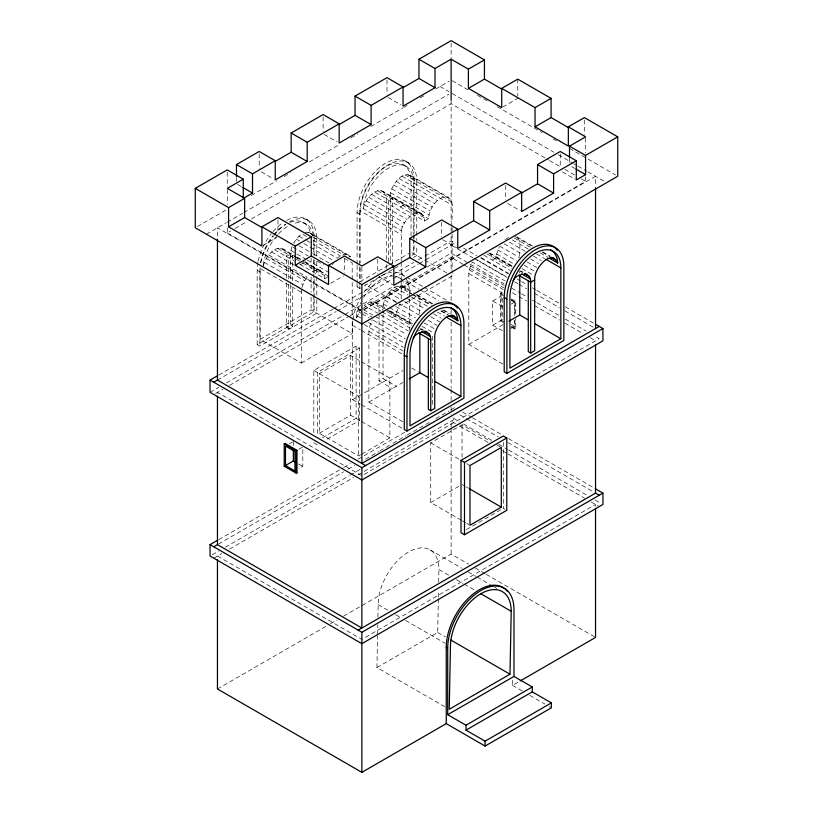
<?xml version="1.0" encoding="UTF-8"?>
<svg xmlns="http://www.w3.org/2000/svg" width="813" height="813" viewBox="0 0 813 813"><rect width="100%" height="100%" fill="white"/><g stroke="black" fill="none" stroke-linecap="round" stroke-linejoin="round"><path stroke-width="0.61" stroke-dasharray="4.07 3.05" d="M444.843 706.751L376.937 667.544L377.557 636.081M377.578 634.821L377.781 624.75M377.933 617.199L378.177 604.618A42.967 24.807 -60 0 1 408.553 551.997A42.967 24.807 -60 0 1 438.939 569.537L448.796 575.228M376.937 667.544L437.699 632.463L438.37 598.48M438.39 597.22L438.512 590.929M438.685 582.118L438.939 569.537M263.382 265.251L263.727 261.969A36.026 20.792 -60 0 1 288.33 225.963M291.897 246.542L290.322 254.225L290.322 283.32M301.247 292.243L260.17 268.524L260.17 339.346L301.247 363.065L301.653 288.503M401.185 261.115L401.581 230.811L363.187 208.646L363.665 204.276A36.026 20.792 -60 0 1 388.258 168.271A36.026 20.792 -60 0 1 412.862 175.862L413.329 179.703C405.484 164.876 389.224 186.766 390.25 196.533L390.25 262.294M356.206 317.68L356.44 315.495A36.026 20.792 -60 0 1 360.83 302.67M402.892 421.754L368.889 402.12L368.889 331.298L369.285 327.558L372.324 319.722M383.035 312.812C382.171 304.235 385.301 295.444 391.734 289.631C398.197 282.385 407.191 287.812 413.319 292.507M363.187 208.646C364.763 201.98 368.685 195.74 374.529 192.051L424.66 220.994L428.644 218.697C429.162 209.652 434.691 200.293 443.42 197.071C458.308 195.892 450.067 218.819 452.119 226.644M502.82 364.051L468.816 344.427L468.816 273.605L469.213 269.865L472.251 262.03L505.158 281.024M511.895 265.739L488.857 252.447L490.727 254.174L491.895 256.766L492.302 260.048L496.276 257.751L496.672 254.012L499.253 247.152M263.26 266.339C264.835 259.682 268.757 253.432 274.601 249.743C282.355 244.733 289.357 253.88 296.064 256.522M301.948 287.517L304.692 280.678L308.534 275.627M356.561 317.893L360.83 309.367M401.581 230.811C401.703 220.425 422.445 201.888 424.66 220.994M306.45 236.431L302.06 233.89L299.021 236.105L293.757 242.66L298.147 245.191M332.151 264.825L333.97 262.152M305.099 232.599L307.934 232.325L350.616 256.969C347.171 252.467 340.81 255.079 337.415 258.27L313.279 244.347M384.834 307.771C379.021 303.005 370.342 298.686 364.275 305.485L377.588 313.178M504.975 239.632L510.046 236.553M197.468 226.522L227.101 209.408M251.247 195.466L276.491 180.893M284.174 176.462L290.759 172.661M309.418 161.889L340.149 144.145M351.125 137.804L357.71 134.003M370.88 126.401L402.72 108.017M403.817 107.387L407.11 105.487M420.28 97.885L424.671 95.345M435.646 89.013L449.111 81.239M206.37 234.195L226.238 222.721M227.335 222.091L242.691 213.219M243.788 212.589L448.928 94.145M227.366 227.955L227.366 232.904L230.658 231.004M235.048 228.463L247.111 221.502M251.502 218.971L451.124 103.718L548.45 159.907M262.975 245.435L276.887 237.406M502.78 106.991L517.759 98.343M286.339 278.026L286.339 256.522L290.322 254.225L292.731 255.617L292.731 284.702M386.277 259.54L386.277 198.829L390.25 196.533L428.644 218.697M292.731 255.617L288.747 257.914L288.747 279.418M300.393 264.642L304.367 262.345L327.649 275.78M400.321 206.939L404.305 204.642M299.834 264.316L324.733 278.686L328.706 276.39M330.688 283.29L343.523 275.881M260.17 339.346L311.105 309.936L352.192 333.655L352.192 319.743M388.279 265.384L360.098 281.654L360.098 267.741M389.366 264.764L408.868 253.493M286.339 283.087L286.339 327.344L290.322 325.048L292.731 326.44L292.731 285.973M257.904 262.355A40.274 23.252 -60 0 0 257.162 270.262L257.162 344.56L314.113 311.674L314.113 299.082M357.09 283.087L357.09 286.867L359.285 285.597M411.856 255.241L414.041 253.981L414.041 240.13M286.339 327.344L288.747 328.737L292.731 326.44M257.162 344.56L259.855 346.114L316.806 313.229L316.806 296.857M357.09 286.867L359.783 288.422L363.076 286.522M364.163 285.891L398.116 266.288M413.451 257.436L416.744 255.536L416.744 245.465M218.829 375.017L332.791 309.225M333.879 308.584L391.957 275.058M393.055 274.428L413.868 262.406M418.258 259.875L423.736 256.715M424.833 256.085L451.124 240.902L454.823 243.036L424.803 260.373M217.457 380.078L335.942 311.674M337.039 311.033L391.886 279.367M392.984 278.737L418.217 264.174M419.315 263.534L423.705 261.003M210.059 392.344L218.829 387.283M226.502 382.852L343.747 315.17M344.844 314.529L393.055 286.694M427.018 267.091L451.124 253.168L504.06 283.727M215.608 393.411L222.945 389.183M229.53 385.382L349.102 316.338M350.2 315.708L454.823 255.302M364.072 309.286L585.634 181.37L585.634 176.421M364.072 309.895L595.543 176.258L595.543 186.411M301.247 363.065L352.192 333.655M452.119 275.963L401.185 305.373L365.504 284.774M313.818 432.628L313.818 370.423L356.104 346.013L359.59 348.025L359.59 420.382L324.895 440.412M313.818 370.423L317.304 372.435L359.59 348.025M360.708 454.701L358.553 455.951L319.296 433.288L319.296 373.594L350.616 355.505L360.433 361.175M417.699 331.216L420.687 329.499M503.44 322.578L500.31 320.769L500.31 293.493L501.154 293.005L503.247 294.215M492.698 300.962L502.495 295.312L502.495 319.509L492.698 325.17L492.698 300.962L503.552 307.233M511.164 304.092L514.426 302.202L514.426 315.515M510.747 299.509L514.914 301.918L515.757 301.43L515.757 317.558M379.051 313.848L379.051 380.87L383.035 378.573L396.348 386.266M352.812 320.911A40.274 23.252 -60 0 0 352.568 325.342L352.568 399.64L402.943 370.545M289.428 443.766L292.385 442.059M368.889 402.12L402.75 382.567M468.816 344.427L503.501 324.397M319.296 433.288L350.616 415.199L360.433 420.87M298.879 449.223L302.812 446.947L302.812 466.418L298.879 468.684M511.164 328.289L514.426 326.399L514.426 320.352M322.487 437.77L356.104 418.37L356.104 346.013M510.747 326.796L514.914 329.204L515.757 328.716L515.757 318.798M361.795 454.081L389.874 437.861L389.874 378.167L361.521 361.805M218.829 539.578L342.649 468.095M343.747 467.465L350.322 463.664M357.984 459.243L405.108 432.038M218.555 544.009L343.614 471.804M348.005 469.274L354.59 465.473M365.555 459.142L378.726 451.54M379.823 450.9L391.886 443.939M392.984 443.309L406.144 435.707M407.242 435.067L431.378 421.134M435.768 418.604L448.928 411.002M451.124 409.732L454.823 407.598L452.973 406.53M212.254 554.771L218.829 550.97M225.404 547.179L349.224 475.686M350.322 475.056L361.277 468.735M213.758 558.165L221.847 553.501M229.53 549.07L353.492 477.495M357.883 474.965L454.823 418.99M364.072 474.457L599.242 338.686L594.862 336.155M461.256 520.198L430.727 502.576L430.727 442.872L462.048 424.793L490.402 441.164M430.727 502.576L458.806 486.357M466.428 529.588L503.298 508.308L505.036 509.314M217.457 688.977L326.064 626.274M330.454 623.734L337.039 619.933M343.614 616.132L451.124 554.07L468.634 564.171M512.525 680.349L512.525 685.369L519.08 681.589M374.529 192.051L377.567 190.76L380.403 190.476L382.832 191.228L421.225 213.392M312.995 271.908C318.218 267.873 325.617 272.142 324.733 278.686M307.934 232.325L310.363 233.067L348.757 255.231M452.221 80.7L469.762 90.832M477.434 95.253L487.292 100.954M497.16 106.645L542.098 132.59M553.064 138.921L556.346 140.822M569.507 148.413L615.532 174.988M440.036 86.473L449.111 91.717M452.221 93.515L553.968 152.255M558.348 154.785L572.565 162.996M573.663 163.626L576.945 165.517M578.033 166.147L586.793 171.208M587.88 171.838L605.624 182.082M571.641 166.594L574.852 168.454M549.547 160.537L560.482 166.848M564.852 169.378L574.7 175.059M581.254 178.84L585.634 181.37M562.403 171.939L575.238 179.348M388.075 97.509L400.911 104.918M507.739 203.494L520.584 210.902M405.707 161.248L408.4 162.803M403.583 164.937L406.276 166.492M410.291 175.374L448.685 197.539M532.769 246.085L516.316 236.593C522.322 241.39 518.745 250.374 519.761 256.837M542.647 251.786L550.32 256.217M407.862 174.622L450.554 199.276M514.985 236.471L531.438 245.973M542.312 252.254L550.086 256.735M357.09 264.195L357.09 212.569A40.274 23.252 -60 0 1 385.565 163.24A40.274 23.252 -60 0 1 414.041 179.683L416.744 181.238L416.744 240.424M405.037 174.907L451.723 201.868M514.344 238.016L530.798 247.518M540.198 252.945L547.881 257.375M401.988 176.197L452.119 205.14M512.403 239.947L528.409 249.185M536.539 253.88L544.629 258.544M324.174 134.399L337.009 141.808M398.949 178.413L437.343 200.577M509.365 242.162L525.818 251.664M533.501 256.095L541.173 260.526M396.124 181.401L434.508 203.565M504.345 243.88L521.885 254.012M530.665 259.083L538.338 263.514M393.695 184.968L432.079 207.132M499.71 246.176L519.456 257.579M527.139 262.01L537.007 267.711M391.825 188.85L430.219 211.014M497.851 250.058L516.499 260.831M524.172 265.262L534.05 270.963M390.657 192.793L429.04 214.957M496.672 254.012L514.223 264.144M521.905 268.575L533.968 275.536M520.666 270.81L522.861 272.07M380.403 190.476L423.095 215.13M488.623 252.955L512.668 266.837M520.34 271.268L522.627 272.589M496.276 257.751L512.149 266.908M377.567 190.76L424.264 217.721M486.885 253.869L511.641 268.168M483.847 255.17L510.29 270.434M371.49 194.266L409.884 216.431M480.808 257.386L508.227 273.209M463.573 248.087L476.703 255.668M481.083 258.188L508.43 273.981M517.19 279.042L520.462 280.932M521.56 281.562L525.94 284.093M532.505 287.883L535.787 289.774M536.875 290.404L558.755 303.036M565.32 306.826L594.862 323.879M442.77 239.764L456.682 247.792M368.665 197.254L407.049 219.419M476.885 259.733L507.597 277.467M451.124 245.17L456.601 248.331M457.689 248.961L473.003 257.802M474.101 258.432L506.926 277.385M514.578 281.806L517.861 283.696M518.958 284.326L526.621 288.747M534.273 293.178L559.435 307.7M564.903 310.861L593.348 327.283M366.226 200.821L404.62 222.986M511.712 288.148L520.462 293.198M521.56 293.839L525.94 296.359M532.505 300.149L535.787 302.05M536.875 302.68L558.755 315.312M565.32 319.103L586.112 331.104M364.366 204.703L402.76 226.868M470.392 265.912L504.395 285.546M463.156 264.388L451.124 257.436L451.124 270.129M464.253 265.018L503.643 287.761M512.393 292.812L517.861 295.973M518.958 296.603L526.621 301.023M534.273 305.444L559.435 319.976M564.903 323.127L582.413 333.239M590.075 337.659L595.543 340.82M469.213 269.865L503.217 289.489M411.043 235.8L411.043 181.421A36.026 20.792 -60 0 0 385.565 166.716A36.026 20.792 -60 0 0 360.098 210.831L401.185 234.551M468.816 273.605L502.82 293.229M511.59 299.032L515.757 301.43M500.31 293.493L503.44 295.302M511.174 300.322L514.426 302.202M357.09 212.569L359.783 214.124L359.783 265.749M411.937 252.762L423.603 259.499M424.701 260.13L446.642 272.802M261.339 171.909L273.107 178.708M511.174 324.519L514.426 326.399M503.247 321.491L501.154 320.281L501.154 293.005M511.59 326.308L515.757 328.716M492.698 325.17L503.552 331.43M305.769 218.941L308.473 220.506M401.175 274.022L405.575 276.562M406.683 277.203L423.177 286.725M424.284 287.365L447.384 300.698M237.538 184.419L241.817 186.888M303.645 222.63L306.338 224.185M399.051 277.711L401.256 278.981M405.657 281.522L418.858 289.143M419.955 289.774L438.654 300.576M432.841 303.788L416.388 294.286C422.394 299.082 418.807 308.066 419.823 314.529M443.807 310.119L450.392 313.92M400.646 285.851L412.933 292.944M416.154 294.804L431.51 303.666M442.384 309.946L449.061 313.798M286.694 220.353A40.274 23.252 -60 0 1 314.113 237.386L316.806 238.941L316.806 256.562M405.707 278.219A40.274 23.252 -60 0 1 409.518 292.467L411.724 293.737M412.821 294.367L431.52 305.17M441.418 310.881L448.024 314.692M312.781 237.03L344.112 255.13M397.811 286.125L411.236 293.879M412.221 294.448L430.392 304.936M440.737 310.912L448.42 315.342M378.848 276.674L392.75 284.702M313.035 240.231L340.454 256.054M344.519 258.402L352.192 262.833L352.192 318.483M394.772 287.416L408.085 295.109M411.378 297.009L428.929 307.141M437.374 312.019L444.284 316.003M299.021 236.105L305.607 239.906M306.704 240.546L312.182 243.707M391.734 289.631L404.02 296.735M407.242 298.584L424.793 308.727M433.563 313.788L441.246 318.218M296.196 239.103L299.479 241.004M303.869 243.534L333.482 260.627M388.899 292.629L400.169 299.133M404.407 301.582L421.957 311.714M430.738 316.775L439.508 321.846M299.245 245.821L312.405 253.422M313.503 254.052L328.859 262.924M386.47 296.186L396.714 302.101M419.528 315.271L399.783 303.869L396.744 311.704L396.348 315.444L392.364 317.741L390.799 311.867L388.929 310.139L413.055 324.072M428.299 320.332L437.079 325.403M292.995 247.172L308.351 256.044M317.121 261.105L323.706 264.906M384.6 300.068L390.748 303.615M395.87 306.572L415.463 317.883M424.244 322.954L435.209 329.285M290.719 250.485L306.074 259.357M307.172 259.987L329.113 272.65M383.431 304.011L388.553 306.968M389.579 307.568L413.197 321.206M421.977 326.267L434.04 333.239M297.162 257.162L303.747 260.953M304.845 261.593L321.298 271.085M420.738 328.503L424.03 330.403M280.475 248.178L295.83 257.04M296.836 257.619L303.503 261.471M304.509 262.05L323.157 272.822M373.187 301.704L385.474 308.798M388.695 310.657L411.724 323.95M420.412 328.97L422.689 330.281M294.845 256.837L300.139 259.896M383.035 307.751L385.077 308.94M386.104 309.529L411.165 324.001M277.639 248.453L302.395 262.751M302.873 263.016L324.336 275.414M370.352 301.979L382.75 309.143M386.846 311.501L411.713 325.861M274.601 249.743L294.042 260.973M367.313 303.269L381.104 311.237M382.13 311.826L410.362 328.127M271.562 251.959L293.503 264.632M380.88 315.078L408.299 330.911M268.727 254.957L307.121 277.121M363.492 309.662L372.71 314.987M375.85 316.796L406.561 334.529M227.366 232.904L361.876 310.556M361.876 311.166L217.457 227.782L217.457 237.945M363.889 312.324L372.964 317.568M266.298 258.514L304.692 280.678M359.011 312.04L361.053 313.218M362.08 313.808L369.254 317.954M373.421 320.352L405.23 338.726M264.438 262.396L302.822 284.56M357.141 315.922L361.236 318.29M368.411 322.426L404.457 343.238M364.163 324.6L403.289 347.192M368.889 331.298L402.892 350.931M257.162 270.262L259.855 271.816L259.855 346.114M352.568 325.342L360.261 329.793M361.368 330.424L402.069 353.929M411.724 368.025L418.319 371.836M462.506 412.039L471.286 417.099M472.383 417.74L501.997 434.843M508.582 438.634L594.161 488.044M459.884 414.793L465.351 417.943M466.438 418.583L498.166 436.896M508.013 442.577L593.348 491.845M452.973 417.923L459.213 421.52M463.603 424.061L492.129 440.524M498.715 444.325L507.485 449.396M508.582 450.026L587.575 495.635M595.258 500.066L600.746 503.237M496.936 444.935L501.296 447.455M455.504 423.654L451.124 421.124L451.124 427.455M459.884 426.175L488.328 442.597M502.546 450.809L506.926 453.339M508.013 453.969L584.598 498.186M591.163 501.977L599.242 506.641M379.051 380.87L392.364 388.563M319.296 373.594L358.553 396.256L358.553 455.951M430.727 442.872L459.081 459.243M466.713 463.654L469.975 465.534M352.568 399.64L360.261 404.081M361.368 404.722L402.069 428.217M361.521 421.5L389.874 437.861M462.048 484.487L465.321 486.377M466.408 487.007L468.593 488.267M462.343 520.828L465.615 522.718M466.713 523.348L468.888 524.609M313.818 442.78L317.304 444.792M361.876 475.727L217.457 392.344L217.457 394.884M298.615 463.989L302.812 466.418M475.199 567.962L485.046 573.643M486.133 574.283L595.543 637.443M430.036 549.873L461.804 568.206M468.369 572.006L476.042 576.427M477.14 577.057L490.28 584.649M494.66 587.179L496.855 588.439M456.459 579.659L463.034 583.449M464.132 584.08L475.077 590.401M437.699 632.463L445.361 636.884M378.177 604.618L389.132 610.939M395.697 614.73L401.175 617.9M405.555 620.431L444.985 643.195M512.525 685.369L522.241 690.979M529.791 695.339L544.903 704.058M549.212 706.548L551.377 707.798M217.457 556.031L361.876 639.404L595.543 504.497L595.543 507.038M382.832 191.228L384.701 192.966L386.277 198.829M403.075 286.593L404.935 288.33L406.114 290.922L405.646 287.091A36.026 20.792 -60 0 0 403.736 282.446M310.363 233.067L312.233 234.805L313.401 237.396L312.934 233.565A36.026 20.792 -60 0 0 292.761 223.86M375.616 302.446C378.949 304.651 379.163 308.96 379.051 312.578M282.904 248.92L284.774 250.658L285.942 253.25L286.339 256.522M585.634 138.078L585.634 152.915M584.405 119.999L584.405 134.409M569.507 158.159L569.507 162.956M560.259 153.891L560.259 167.102M519.761 270.749L519.761 273.28M517.759 79.125L517.759 95.934M514.914 301.918L514.914 315.556M514.914 320.515L514.914 329.204M505.605 185.445L505.605 199.856M503.298 442.292L503.298 508.308M462.048 424.793L462.048 457.821M452.119 227.904L452.119 232.965M452.119 234.225L452.119 273.432M451.124 43.109L451.124 57.896M451.124 99.999L451.124 222.325M451.124 227.406L451.124 231.207M451.124 236.288L451.124 253.168M451.124 275.211L451.124 300.586M451.124 309.479L451.124 314.55M451.124 322.161L451.124 388.157M451.124 389.427L451.124 400.85M451.124 407.201L451.124 414.325M451.124 428.725L451.124 554.07M441.703 222.335L441.703 236.746M432.333 336.216L432.333 407.039M414.041 179.683L414.041 233.829M414.041 235.089L414.041 238.87M413.736 182.976L413.736 233.565M413.736 234.835L413.736 238.626M413.736 239.886L413.736 253.798M409.518 292.467L409.518 297.497M409.518 298.757L409.518 330.241M401.185 262.375L401.185 280.079M401.185 281.349L401.185 299.052M392.659 263.686L392.659 197.925L388.675 200.222L388.675 263.453M386.998 80.07L386.998 94.481M386.277 264.591L386.277 269.652M383.035 314.082L383.035 378.573M377.771 259.245L377.771 273.656M361.876 267.264L361.876 282.101M360.098 210.831L360.098 262.68M359.783 267.01L359.783 284.641M359.783 285.902L359.783 288.422M357.09 265.455L357.09 281.826M350.616 355.505L350.616 415.199M344.59 258.453L344.59 272.863M323.096 116.97L323.096 131.381M317.304 372.435L317.304 435.91M316.806 261.603L316.806 275.455M316.806 276.715L316.806 295.607M314.113 237.386L314.113 258.788M314.113 260.048L314.113 273.9M314.113 278.93L314.113 297.822M313.808 240.668L313.808 254.581M313.808 259.642L313.808 293.788M313.808 295.058L313.808 311.491M311.105 258.087L311.105 271.999M311.105 277.06L311.105 292.233M311.105 297.294L311.105 309.936M293.361 441.5L293.361 446.367M290.322 284.58L290.322 325.048M288.747 284.469L288.747 328.737M277.955 219.977L277.955 234.388M259.205 153.86L259.205 168.271M236.471 177.793L236.471 181.401M227.366 189.602L227.366 204.449M227.223 172.326L227.223 186.736M359.783 214.124A40.274 23.252 -60 0 1 388.258 164.805A40.274 23.252 -60 0 1 416.744 181.238M289.387 221.908A40.274 23.252 -60 0 1 316.806 238.941M259.855 271.816A40.274 23.252 -60 0 1 260.099 267.386M260.821 262.751A40.274 23.252 -60 0 1 273.392 236.014M274.093 235.12A40.274 23.252 -60 0 1 285.546 224.266M395.281 272.203A40.274 23.252 -60 0 1 404.081 276.278M352.944 319.763A40.274 23.252 -60 0 1 360.901 297.273M364.041 292.345A40.274 23.252 -60 0 1 380.118 276.572M381.043 276.024A40.274 23.252 -60 0 1 391.937 272.233M394.905 276.227A36.026 20.792 -60 0 1 403.096 281.461M363.624 297.497A36.026 20.792 -60 0 1 393.777 276.085M258.127 261.197A40.274 23.252 -60 0 1 271.4 233.565M273.036 231.614A40.274 23.252 -60 0 1 282.853 222.701M290.068 222.305A36.026 20.792 -60 0 1 310.718 234.225M260.607 262.792A36.026 20.792 -60 0 1 272.904 235.699M273.625 234.825A36.026 20.792 -60 0 1 285.637 224.408"/><path stroke-width="1.22" d="M509.985 674.201L511.225 611.274A42.967 24.807 -60 0 0 480.849 593.734A42.967 24.807 -60 0 0 450.463 646.355L449.223 709.282L509.985 674.201L450.839 640.055M528.287 280.82L528.287 351.643L530.686 353.035L534.669 350.738L534.669 279.916C533.643 270.15 549.903 248.25 557.748 263.077L548.968 258.016M413.146 338.33C416.998 330.637 431.52 328.452 430.758 339.905L430.758 410.728L428.349 409.335L428.349 338.513M513.074 280.637C516.926 272.944 531.448 270.759 530.686 282.213L530.686 353.035M468.4 69.156L468.4 88.363L501.712 107.601L501.712 88.383L535.035 107.621L535.035 126.838L568.348 146.076L568.348 126.858L584.405 117.59L617.728 136.838L617.728 176.258L361.876 323.97L195.272 227.782L195.272 188.362L227.223 169.917L243.27 179.185L243.27 198.402L252.518 193.067L252.518 173.85L275.251 160.72L275.251 179.937L307.202 161.492L307.202 142.275L339.153 123.83L339.153 143.047L371.104 124.602L371.104 105.385L403.055 86.94L403.055 106.157L434.996 87.702L434.996 68.495L451.124 59.186L468.4 69.156L484.446 59.888L484.446 79.105L501.641 89.034M236.471 176.594L236.471 164.582L259.205 151.462L275.251 160.72M307.202 161.492L291.145 152.224L291.145 133.007L323.096 114.562L339.153 123.83M371.104 124.602L355.047 115.334L355.047 96.117L386.998 77.672L403.055 86.94M434.996 87.702L418.949 78.444L418.949 59.227L451.124 40.65L484.446 59.888M243.27 179.185L227.366 188.362L244.642 198.342L244.642 217.549L261.837 227.477M275.18 161.452L291.145 152.224M339.072 124.562L355.047 115.334M402.974 87.662L418.949 78.444M195.272 188.362L228.585 207.6L244.642 198.342M228.585 207.6L228.585 226.817L244.642 217.549M468.4 88.363L484.446 79.105M228.585 226.817L261.908 246.054L261.908 226.837L277.955 217.569L311.277 236.807L311.277 256.024L328.472 265.953M501.712 88.383L517.759 79.125L551.082 98.363L551.082 117.57L568.277 127.499M261.908 226.837L295.231 246.075L311.277 236.807M535.035 107.621L551.082 98.363M295.231 246.075L295.231 265.292L311.277 256.024M535.035 126.838L551.082 117.57M295.231 265.292L328.543 284.53L328.543 265.312L344.59 256.044L361.876 266.024L377.771 256.837L393.827 266.105L393.827 285.322L425.799 266.857L425.799 247.64L457.749 229.195L457.749 248.412L489.7 229.967L489.7 210.75L521.651 192.305L521.651 211.522L553.602 193.077L553.602 173.86L576.305 160.75L576.305 179.968L585.553 174.632L585.553 155.415L617.728 136.838M392.699 267.436L409.752 257.589L409.752 238.382L441.703 219.937L457.749 229.195M489.7 229.967L473.654 220.699L473.654 201.482L505.605 183.037L521.651 192.305M553.602 193.077L537.556 183.809L537.556 164.592L560.259 151.482L576.305 160.75M569.507 156.96L569.507 146.147L585.634 136.838L568.348 126.858M328.543 265.312L361.876 284.55L393.827 266.105M457.678 229.927L473.654 220.699M521.58 193.037L537.556 183.809M595.959 324.519L602.941 328.543L602.941 340.82L361.876 479.995L210.059 392.344L210.059 380.078L217.732 375.647M213.758 382.212L217.457 380.078L365.576 465.585M534.669 279.916L530.686 282.213L518.755 275.322M284.225 443.827L284.987 443.39L296.979 450.311L296.979 472.729L296.227 473.166L284.225 466.235L284.225 443.827L296.227 450.748L296.979 450.311M409.152 378.868L419.823 372.71L428.481 377.699M508.918 321.267L519.761 315.017L528.409 320.007M284.225 466.235L284.987 465.798M285.505 465.503L294.946 470.961L294.946 451.489L285.505 446.032L285.505 465.503L293.361 460.961L295.465 462.18M430.758 410.728L434.731 408.431L434.731 337.608C433.715 327.842 449.975 305.942 457.821 320.769L449.04 315.708M460.91 396.429L409.976 425.839L409.976 355.017A36.026 20.792 -60 0 1 435.443 310.901A36.026 20.792 -60 0 1 460.91 325.606L460.91 396.429L434.965 381.449M560.848 338.736L509.903 368.147L509.903 297.324A36.026 20.792 -60 0 1 535.371 253.209A36.026 20.792 -60 0 1 560.848 267.914L560.848 338.736L534.893 323.757M595.258 488.684L602.941 493.115L602.941 504.497L361.876 643.683L210.059 556.031L210.059 544.639L217.732 540.218M406.967 431.042L463.918 398.167L463.918 323.869A40.274 23.252 -60 0 0 435.443 307.426A40.274 23.252 -60 0 0 406.967 356.755L406.967 431.042L404.274 429.488L404.274 355.2A40.274 23.252 -60 0 1 425.372 311.247A40.274 23.252 -60 0 1 457.404 308.076M506.895 373.35L563.846 340.464L563.846 266.176A40.274 23.252 -60 0 0 535.371 249.733A40.274 23.252 -60 0 0 506.895 299.062L506.895 373.35L504.202 371.795L504.202 297.497A40.274 23.252 -60 0 1 525.31 253.554A40.274 23.252 -60 0 1 557.342 250.384M213.758 546.773L217.457 544.639L361.876 628.022L361.876 467.719L602.941 328.543M599.242 326.409L361.876 463.451L361.876 284.55M461.012 460.361L503.298 435.951L506.784 437.963L506.784 510.32L464.497 534.73L461.012 532.718L461.012 460.361L464.497 462.373L506.784 437.963M501.296 507.149L469.975 525.239L469.975 465.534L501.296 447.455L501.296 507.149L469.68 488.898M358.177 630.156L595.543 493.115L599.242 495.249M210.059 544.639L361.876 632.29L602.941 493.115M513.979 676.426L513.979 609.679A46.859 27.053 -60 0 0 480.849 590.553A46.859 27.053 -60 0 0 447.709 647.941L447.709 714.688L513.979 676.426L532.281 686.985L532.281 691.873L466.001 730.145L466.001 725.247L532.281 686.985M217.457 559.832L217.457 688.977L361.876 772.35L446.256 723.631L485.097 746.06L551.377 707.798L551.377 702.899L532.281 691.873M520.178 680.959L595.543 637.443L595.543 508.298M466.001 730.145L485.097 741.161L551.377 702.899M418.949 59.227L434.996 68.495M569.507 146.147L585.553 155.415M575.919 169.074L585.553 174.632M537.556 164.592L553.602 173.86M355.047 96.117L371.104 105.385M473.654 201.482L489.7 210.75M552.515 257.487L554.71 258.758M551.092 257.315L556.58 260.485M545.706 259.174L560.848 267.914M291.145 133.007L307.202 142.275M525.056 273.341L527.251 274.611M524.731 273.808L529.111 276.339M521.509 273.869L530.289 278.93M409.752 238.382L425.799 247.64M504.202 297.497L506.895 299.062M409.752 257.589L425.799 266.857M236.471 164.582L252.518 173.85M242.884 187.508L252.518 193.067M452.587 315.18L454.782 316.45M451.164 315.017L456.642 318.178M446.154 317.08L460.91 325.606M425.128 331.033L427.323 332.304M424.793 331.501L429.183 334.031M421.581 331.562L430.362 336.623M418.827 333.015L430.758 339.905M404.274 355.2L406.967 356.755M210.059 380.078L361.876 467.719M293.706 470.839L296.979 472.729M480.554 593.571L511.225 611.274M507.342 591.285A46.859 27.053 -60 0 0 470.127 596.59A46.859 27.053 -60 0 0 446.256 647.107L447.709 647.941M447.709 714.688L466.001 725.247M557.748 263.077L557.281 259.245A36.026 20.792 -60 0 0 550.686 249.865M457.821 320.769L457.353 316.938A36.026 20.792 -60 0 0 450.758 307.558M595.543 187.681L595.543 328.543M595.543 344.621L595.543 493.115M519.761 275.81L519.761 315.017M485.097 741.161L485.097 746.06M464.497 462.373L464.497 534.73M451.124 59.186L451.124 99.999M446.256 647.107L446.256 723.631M419.823 333.503L419.823 372.71M361.876 632.29L361.876 772.35M296.227 450.748L296.227 473.166M293.361 450.016L293.361 460.961M217.457 239.205L217.457 380.078M217.457 396.155L217.457 544.639"/></g></svg>
